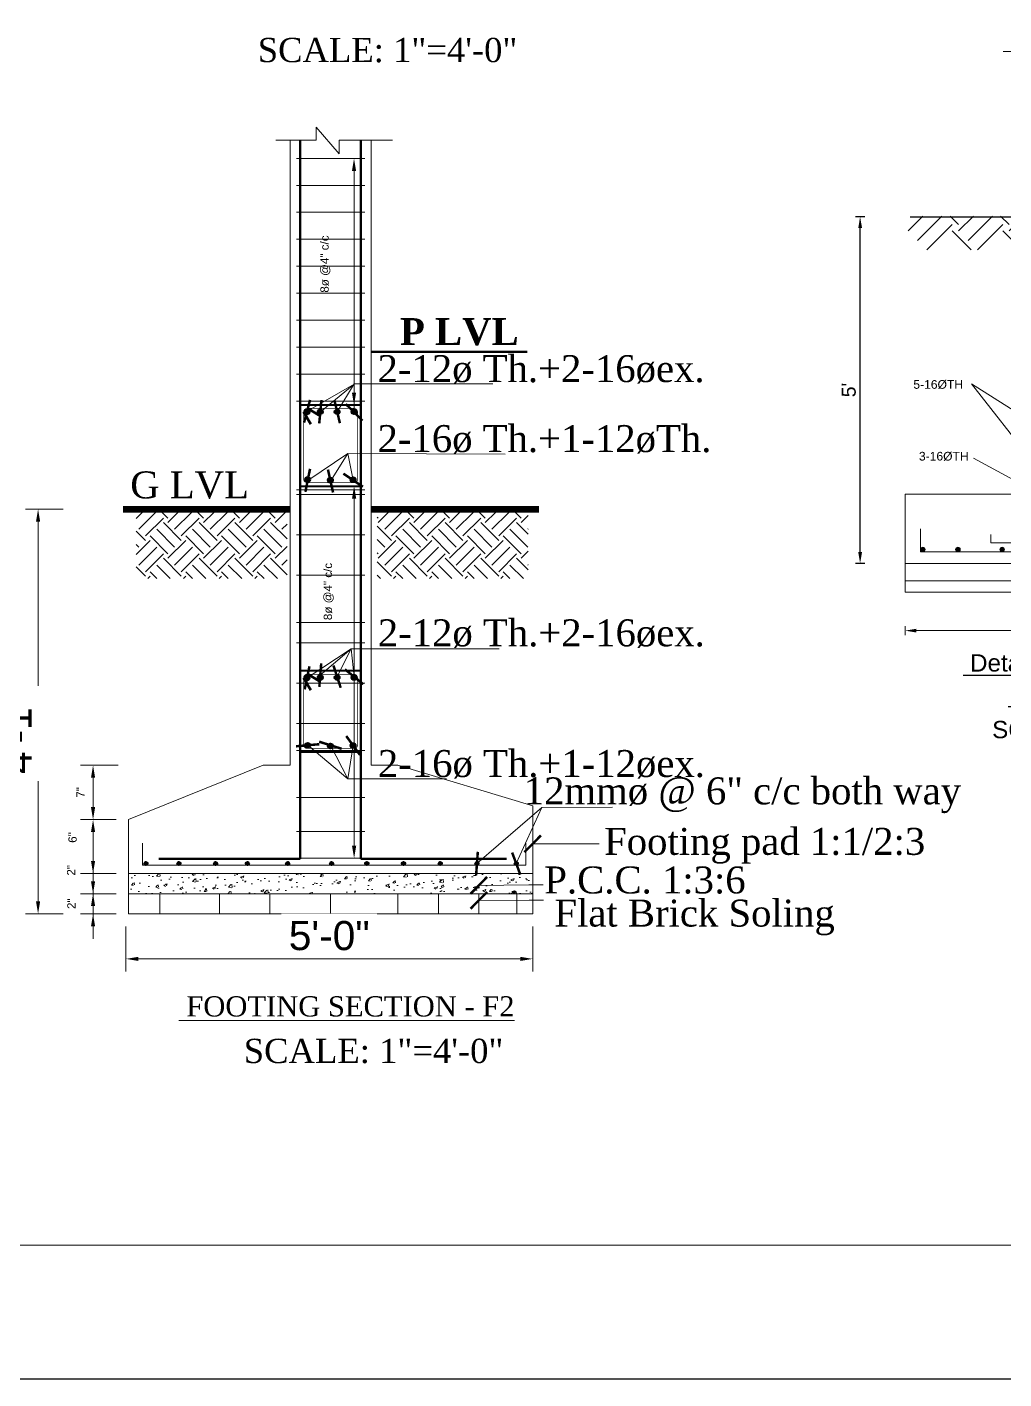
# Model space of a CAD drawing. Header units: inches. Extents: x 10143 to 33197, y -150 to 3760.
# Drawn here: x 11050.4 to 11388.7, y -150.4 to 317.6 of the extents above; entities that cross this region are included whole.
import ezdxf
from ezdxf.enums import TextEntityAlignment as Align

# ---------------------------------------------------------------- set-up
doc = ezdxf.new("R2010")
doc.units = ezdxf.units.IN
doc.header["$LTSCALE"] = 0.5
doc.header["$MEASUREMENT"] = 0
doc.header["$PDMODE"] = 66
for name, color, linetype, lineweight in [('BEAM LINE', 4, 'Continuous', 9), ('break line', 1, 'Continuous', 15), ('COLUMN', 8, 'Continuous', 50), ('D-DIM', 50, 'Continuous', 18), ('DIM_LINE', 165, 'Continuous', 15), ('DIMSTR', 5, 'Continuous', 13), ('ELE1', 3, 'Continuous', 9), ('HACTH', 8, 'Continuous', 5), ('hatch', 9, 'Continuous', 0), ('MAINREINF', 1, 'Continuous', 18), ('RCC LINE', 200, 'Continuous', 18), ('rebAar', 3, 'Continuous', 20), ('rebar', 140, 'Continuous', 13), ('ST-REINFOR', 201, 'Continuous', 40), ('STIRRUPS', 14, 'Continuous', 18), ('TEX', 210, 'Continuous', 25), ('TEXT', 220, 'Continuous', 9), ('TRENCH', 1, 'Continuous', 35), ('WALL ELV', 20, 'Continuous', 20), ('WALL SEC', 2, 'Continuous', 35)]:
    doc.layers.add(name, color=color, linetype=linetype, lineweight=lineweight)
doc.layers.add('DIMENSION', color=5, linetype='Continuous')
doc.styles.add('arial', font='arial.ttf')
doc.styles.add('ordinary', font='ARIALN.TTF')
doc.styles.get("Standard").update_dxf_attribs({"font": 'arial.ttf'})
doc.styles.add('TIMES 48', font='times.ttf', dxfattribs={"height": 4})
doc.dimstyles.new('Copy of Standard', dxfattribs={"dimtxt": 5, "dimasz": 3, "dimexe": 3, "dimexo": 9, "dimgap": 3, "dimtad": 1, "dimtoh": 1, "dimdec": 0, "dimzin": 0, "dimdsep": 46, "dimlunit": 4, "dimtxsty": 'Standard', "dimblk": 'ARCHTICK', "dimcen": 0.09, "dimdle": 3, "dimclrd": 256, "dimclre": 256, "dimclrt": 256, "dimadec": 0, "dimazin": 0, "dimtfac": 1, "dimtdec": 0, "dimtofl": 0, "dimtmove": 0, "dimatfit": 2, "dimldrblk": 'ARCHTICK', "dimfxl": 3, "dimfxlon": 1, "dimtolj": 1, "dimtzin": 0, "dimlwd": -1, "dimlwe": -1, "dimarcsym": 0})
doc.dimstyles.new('nir 48', dxfattribs={"dimscale": 0.5, "dimtxt": 7, "dimasz": 3, "dimexe": 3, "dimexo": 3, "dimgap": 2, "dimtad": 1, "dimdec": 0, "dimzin": 3, "dimlunit": 4, "dimtxsty": 'arial', "dimcen": 2.5, "dimdle": 3, "dimclrt": 3, "dimadec": 0, "dimazin": 0, "dimtfac": 1, "dimtdec": 0, "dimtmove": 2, "dimatfit": 3, "dimfxl": 1, "dimarcsym": 0})

# ---------------------------------------------------------------- blocks, each defined once
blk = doc.blocks.new('*D1321')
at = {"layer": 'Defpoints', "color": 0, "transparency": 16777216}
for p in [(84224.4, -112868.32), (84220.14, -112870.75), (84224.4, -112870.75)]:
    blk.add_point(p, dxfattribs=at)
at = {"layer": 'DIM_LINE', "color": 0, "linetype": 'ByBlock', "lineweight": -2, "transparency": 16777216}
for p, q in [((84220.14, -112866.82), (84220.14, -112865.32)), ((84220.14, -112868.32), (84220.14, -112870.75)), ((84220.14, -112872.25), (84220.14, -112873.75))]:
    blk.add_line(p, q, dxfattribs=at)
at = {"layer": 'DIM_LINE', "color": 0, "lineweight": -2, "transparency": 16777216}
for p, q in [((84222.9, -112868.32), (84218.64, -112868.32)), ((84222.9, -112870.75), (84218.64, -112870.75))]:
    blk.add_line(p, q, dxfattribs=at)
at = {"layer": 'DIM_LINE', "color": 0, "transparency": 16777216}
for points in [[(84219.89, -112866.82), (84220.39, -112866.82), (84220.14, -112868.32)], [(84219.89, -112872.25), (84220.39, -112872.25), (84220.14, -112870.75)]]:
    blk.add_solid(points, dxfattribs=at)
at = {"layer": 'DIM_LINE', "color": 3, "transparency": 16777216, "insert": (84217.5, -112867.94), "char_height": 1, "attachment_point": 5, "rotation": 90, "style": 'arial'}
blk.add_mtext('2"', dxfattribs=at)
blk = doc.blocks.new('*D1322')
at = {"layer": 'Defpoints', "color": 0, "transparency": 16777216}
for p in [(84223.74, -112824.54), (84213.53, -112873.18), (84219.73, -112873.18)]:
    blk.add_point(p, dxfattribs=at)
at = {"layer": 'DIM_LINE', "color": 0, "lineweight": -2, "transparency": 16777216}
for p, q in [((84216.53, -112824.54), (84212.03, -112824.54)), ((84216.53, -112873.18), (84212.03, -112873.18))]:
    blk.add_line(p, q, dxfattribs=at)
at = {"layer": 'DIM_LINE', "color": 0, "linetype": 'ByBlock', "lineweight": -2, "transparency": 16777216}
for p, q in [((84213.53, -112826.04), (84213.53, -112845.77)), ((84213.53, -112871.68), (84213.53, -112857.21))]:
    blk.add_line(p, q, dxfattribs=at)
at = {"layer": 'DIM_LINE', "color": 0, "transparency": 16777216}
for points in [[(84213.28, -112826.04), (84213.78, -112826.04), (84213.53, -112824.54)], [(84213.28, -112871.68), (84213.78, -112871.68), (84213.53, -112873.18)]]:
    blk.add_solid(points, dxfattribs=at)
at = {"layer": 'DIM_LINE', "color": 3, "transparency": 16777216, "insert": (84210.99, -112851.49), "char_height": 3.5, "attachment_point": 5, "rotation": 90, "style": 'arial'}
blk.add_mtext('4\'-1"', dxfattribs=at)
blk = doc.blocks.new('*D1342')
at = {"layer": 'Defpoints', "color": 0, "transparency": 16777216}
for p in [(84220.14, -112861.84), (84224.4, -112861.84), (84224.4, -112868.32)]:
    blk.add_point(p, dxfattribs=at)
at = {"layer": 'DIM_LINE', "color": 0, "lineweight": -2, "transparency": 16777216}
for p, q in [((84222.9, -112861.84), (84218.64, -112861.84)), ((84222.9, -112868.32), (84218.64, -112868.32))]:
    blk.add_line(p, q, dxfattribs=at)
at = {"layer": 'DIM_LINE', "color": 0, "linetype": 'ByBlock', "lineweight": -2, "transparency": 16777216}
blk.add_line((84220.14, -112866.82), (84220.14, -112863.34), dxfattribs=at)
at = {"layer": 'DIM_LINE', "color": 0, "transparency": 16777216}
for points in [[(84219.89, -112863.34), (84220.39, -112863.34), (84220.14, -112861.84)], [(84219.89, -112866.82), (84220.39, -112866.82), (84220.14, -112868.32)]]:
    blk.add_solid(points, dxfattribs=at)
at = {"layer": 'DIM_LINE', "color": 3, "transparency": 16777216, "insert": (84217.68, -112864), "char_height": 1, "attachment_point": 5, "rotation": 90, "style": 'arial'}
blk.add_mtext('6"', dxfattribs=at)
blk = doc.blocks.new('*D1325')
at = {"layer": 'Defpoints', "color": 0, "transparency": 16777216}
for p in [(84224.4, -112870.75), (84220.14, -112873.18), (84224.4, -112873.18)]:
    blk.add_point(p, dxfattribs=at)
at = {"layer": 'DIM_LINE', "color": 0, "linetype": 'ByBlock', "lineweight": -2, "transparency": 16777216}
for p, q in [((84220.14, -112869.25), (84220.14, -112867.75)), ((84220.14, -112870.75), (84220.14, -112873.18)), ((84220.14, -112874.68), (84220.14, -112876.18))]:
    blk.add_line(p, q, dxfattribs=at)
at = {"layer": 'DIM_LINE', "color": 0, "lineweight": -2, "transparency": 16777216}
for p, q in [((84222.9, -112870.75), (84218.64, -112870.75)), ((84222.9, -112873.18), (84218.64, -112873.18))]:
    blk.add_line(p, q, dxfattribs=at)
at = {"layer": 'DIM_LINE', "color": 0, "transparency": 16777216}
for points in [[(84219.89, -112869.25), (84220.39, -112869.25), (84220.14, -112870.75)], [(84219.89, -112874.68), (84220.39, -112874.68), (84220.14, -112873.18)]]:
    blk.add_solid(points, dxfattribs=at)
at = {"layer": 'DIM_LINE', "color": 3, "transparency": 16777216, "insert": (84217.54, -112871.96), "char_height": 1, "attachment_point": 5, "rotation": 90, "style": 'arial'}
blk.add_mtext('2"', dxfattribs=at)
blk = doc.blocks.new('*D1326')
at = {"layer": 'Defpoints', "color": 0, "transparency": 16777216}
for p in [(84251.53, -112821.75), (84251.53, -112866.5), (84252.08, -112866.5)]:
    blk.add_point(p, dxfattribs=at)
at = {"layer": 'DIM_LINE', "color": 0, "lineweight": -2, "transparency": 16777216}
for p, q in [((84251.53, -112821.75), (84250.03, -112821.75)), ((84251.53, -112866.5), (84250.03, -112866.5))]:
    blk.add_line(p, q, dxfattribs=at)
at = {"layer": 'DIM_LINE', "color": 0, "linetype": 'ByBlock', "lineweight": -2, "transparency": 16777216}
blk.add_line((84251.53, -112823.25), (84251.53, -112865), dxfattribs=at)
at = {"layer": 'DIM_LINE', "color": 0, "transparency": 16777216}
for points in [[(84251.28, -112823.25), (84251.78, -112823.25), (84251.53, -112821.75)], [(84251.28, -112865), (84251.78, -112865), (84251.53, -112866.5)]]:
    blk.add_solid(points, dxfattribs=at)
at = {"layer": 'DIM_LINE', "color": 3, "transparency": 16777216, "insert": (84248.47, -112834.43), "char_height": 1, "attachment_point": 5, "rotation": 90, "style": 'arial'}
blk.add_mtext('8ø @4" c/c', dxfattribs=at)
blk = doc.blocks.new('_ArchTick')
at = {"color": 0, "linetype": 'ByBlock', "const_width": 0.15}
blk.add_lwpolyline([(-0.5, -0.5), (0.5, 0.5)], dxfattribs=at)
blk = doc.blocks.new('*D1327')
at = {"layer": 'Defpoints', "color": 0, "transparency": 16777216}
for p in [(84252.8, -112782.37), (84251.52, -112812.03), (84251.71, -112812.03)]:
    blk.add_point(p, dxfattribs=at)
at = {"layer": 'DIM_LINE', "color": 0, "lineweight": -2, "transparency": 16777216}
for p, q in [((84251.52, -112782.37), (84250.02, -112782.37)), ((84251.52, -112812.03), (84250.02, -112812.03))]:
    blk.add_line(p, q, dxfattribs=at)
at = {"layer": 'DIM_LINE', "color": 0, "linetype": 'ByBlock', "lineweight": -2, "transparency": 16777216}
blk.add_line((84251.52, -112783.87), (84251.52, -112810.53), dxfattribs=at)
at = {"layer": 'DIM_LINE', "color": 0, "transparency": 16777216}
for points in [[(84251.27, -112783.87), (84251.77, -112783.87), (84251.52, -112782.37)], [(84251.27, -112810.53), (84251.77, -112810.53), (84251.52, -112812.03)]]:
    blk.add_solid(points, dxfattribs=at)
at = {"layer": 'DIM_LINE', "color": 3, "transparency": 16777216, "insert": (84248.07, -112795.07), "char_height": 1, "attachment_point": 5, "rotation": 90, "style": 'arial'}
blk.add_mtext('8ø @4" c/c', dxfattribs=at)
blk = doc.blocks.new('*D1343')
at = {"layer": 'Defpoints', "color": 0, "transparency": 16777216}
for p in [(84220.14, -112855.32), (84240.6, -112855.32), (84224.4, -112861.84)]:
    blk.add_point(p, dxfattribs=at)
at = {"layer": 'DIM_LINE', "color": 0, "lineweight": -2, "transparency": 16777216}
for p, q in [((84223.14, -112855.32), (84218.64, -112855.32)), ((84222.9, -112861.84), (84218.64, -112861.84))]:
    blk.add_line(p, q, dxfattribs=at)
at = {"layer": 'DIM_LINE', "color": 0, "linetype": 'ByBlock', "lineweight": -2, "transparency": 16777216}
blk.add_line((84220.14, -112860.34), (84220.14, -112856.82), dxfattribs=at)
at = {"layer": 'DIM_LINE', "color": 0, "transparency": 16777216}
for points in [[(84219.89, -112856.82), (84220.39, -112856.82), (84220.14, -112855.32)], [(84219.89, -112860.34), (84220.39, -112860.34), (84220.14, -112861.84)]]:
    blk.add_solid(points, dxfattribs=at)
at = {"layer": 'DIM_LINE', "color": 3, "transparency": 16777216, "insert": (84218.64, -112858.58), "char_height": 1, "attachment_point": 5, "rotation": 90, "style": 'arial'}
blk.add_mtext('7"', dxfattribs=at)
blk = doc.blocks.new('*D1328')
at = {"layer": 'Defpoints', "color": 0, "transparency": 16777216}
for p in [(84224.09, -112873.18), (84273, -112873.18), (84273, -112878.59)]:
    blk.add_point(p, dxfattribs=at)
at = {"layer": 'DIM_LINE', "color": 0, "lineweight": -2, "transparency": 16777216}
for p, q in [((84224.09, -112874.68), (84224.09, -112880.09)), ((84273, -112874.68), (84273, -112880.09)), ((84225.59, -112878.59), (84271.5, -112878.59))]:
    blk.add_line(p, q, dxfattribs=at)
at = {"layer": 'DIM_LINE', "color": 0, "transparency": 16777216}
for points in [[(84225.59, -112878.34), (84225.59, -112878.84), (84224.09, -112878.59)], [(84271.5, -112878.34), (84271.5, -112878.84), (84273, -112878.59)]]:
    blk.add_solid(points, dxfattribs=at)
at = {"layer": 'DIM_LINE', "color": 3, "transparency": 16777216, "insert": (84248.54, -112875.81), "char_height": 3.5, "attachment_point": 5, "style": 'arial', "bg_fill": 3, "box_fill_scale": 1.25, "bg_fill_color": 256, "bg_fill_true_color": 13158600, "bg_fill_transparency": 15672800}
blk.add_mtext('5\'-0"', dxfattribs=at)
blk = doc.blocks.new('IFIY')
at = {"layer": 'MAINREINF'}
h = blk.add_hatch(color=256, dxfattribs=at)
h.dxf.hatch_style = 1
h.paths.add_polyline_path([(80352.45, -2657.53, 1), (80351.65, -2657.53, 1)])
h = blk.add_hatch(color=256, dxfattribs=at)
h.dxf.hatch_style = 1
h.paths.add_polyline_path([(80358.52, -2657.53, 1), (80357.72, -2657.53, 1)])
h = blk.add_hatch(color=256, dxfattribs=at)
h.dxf.hatch_style = 1
h.paths.add_polyline_path([(80366.19, -2657.55, 1), (80365.39, -2657.55, 1)])
h = blk.add_hatch(color=256, dxfattribs=at)
h.dxf.hatch_style = 1
h.paths.add_polyline_path([(80373.8, -2657.55, 1), (80373, -2657.55, 1)])
h = blk.add_hatch(color=256, dxfattribs=at)
h.dxf.hatch_style = 1
h.paths.add_polyline_path([(80382.41, -2657.55, 1), (80381.61, -2657.55, 1)])
h = blk.add_hatch(color=256, dxfattribs=at)
h.dxf.hatch_style = 1
h.paths.add_polyline_path([(80389.93, -2657.55, 1), (80389.13, -2657.55, 1)])
h = blk.add_hatch(color=256, dxfattribs=at)
h.dxf.hatch_style = 1
h.paths.add_polyline_path([(80397.25, -2657.55, 1), (80396.45, -2657.55, 1)])
h = blk.add_hatch(color=256, dxfattribs=at)
h.dxf.hatch_style = 1
h.paths.add_polyline_path([(80406.06, -2657.53, 1), (80405.26, -2657.53, 1)])
at = {"layer": 'rebar'}
h = blk.add_hatch(color=256, dxfattribs=at)
edge = h.paths.add_edge_path()
edge.add_arc((80376.64, -2583.46), 0.394, 0, 360)
h = blk.add_hatch(color=256, dxfattribs=at)
edge = h.paths.add_edge_path()
edge.add_arc((80379.85, -2583.46), 0.394, 0, 360)
h = blk.add_hatch(color=256, dxfattribs=at)
edge = h.paths.add_edge_path()
edge.add_arc((80383.09, -2583.45), 0.394, 0, 360)
h = blk.add_hatch(color=256, dxfattribs=at)
edge = h.paths.add_edge_path()
edge.add_arc((80376.64, -2592.06), 0.394, 0, 360)
h = blk.add_hatch(color=256, dxfattribs=at)
edge = h.paths.add_edge_path()
edge.add_arc((80379.88, -2592.24), 0.394, 0, 360)
h = blk.add_hatch(color=256, dxfattribs=at)
edge = h.paths.add_edge_path()
edge.add_arc((80383.09, -2592.04), 0.394, 0, 360)
h = blk.add_hatch(color=256, dxfattribs=at)
edge = h.paths.add_edge_path()
edge.add_arc((80373.24, -2642.33), 0.394, 0, 360)
h = blk.add_hatch(color=256, dxfattribs=at)
edge = h.paths.add_edge_path()
edge.add_arc((80379.85, -2642.32), 0.394, 0, 360)
h = blk.add_hatch(color=256, dxfattribs=at)
edge = h.paths.add_edge_path()
edge.add_arc((80386.45, -2642.33), 0.394, 0, 360)
h = blk.add_hatch(color=256, dxfattribs=at)
edge = h.paths.add_edge_path()
edge.add_arc((80373.28, -2645.24), 0.394, 0, 360)
h = blk.add_hatch(color=256, dxfattribs=at)
edge = h.paths.add_edge_path()
edge.add_arc((80386.49, -2645.24), 0.394, 0, 360)
h = blk.add_hatch(color=256, dxfattribs=at)
edge = h.paths.add_edge_path()
edge.add_arc((80373.25, -2657.52), 0.394, 0, 360)
h = blk.add_hatch(color=256, dxfattribs=at)
edge = h.paths.add_edge_path()
edge.add_arc((80379.85, -2657.54), 0.394, 0, 360)
h = blk.add_hatch(color=256, dxfattribs=at)
edge = h.paths.add_edge_path()
edge.add_arc((80386.44, -2657.53), 0.394, 0, 360)
at = {"layer": 'BEAM LINE'}
for p, q in [((80375.12, -2581.93), (80375.12, -2593.65)), ((80375.12, -2581.93), (80384.57, -2581.93)), ((80384.57, -2581.93), (80384.57, -2593.65)), ((80375.12, -2593.65), (80384.57, -2593.65))]:
    blk.add_line(p, q, dxfattribs=at)
at = {"layer": 'break line', "ltscale": 0.25}
for p, q in [((80378.87, -2574.03), (80380.82, -2568.67)), ((80380.82, -2568.67), (80381.8, -2571.35)), ((80365.96, -2571.35), (80377.9, -2571.35)), ((80377.9, -2571.35), (80378.87, -2574.03)), ((80381.8, -2571.35), (80392.56, -2571.35))]:
    blk.add_line(p, q, dxfattribs=at)
at = {"layer": 'COLUMN'}
for p, q in [((80373.85, -2571.35), (80373.85, -2639.93)), ((80385.85, -2571.35), (80385.85, -2639.93))]:
    blk.add_line(p, q, dxfattribs=at)
at = {"layer": 'DIMENSION'}
for p, q in [((80349.48, -2602.39), (80352.05, -2599.82)), ((80351.12, -2604.03), (80355.33, -2599.82)), ((80358.24, -2601.3), (80356.76, -2599.82)), ((80358.24, -2602.39), (80360.8, -2599.82)), ((80359.88, -2604.03), (80364.09, -2599.82)), ((80366.99, -2601.3), (80365.52, -2599.82)), ((80366.99, -2602.39), (80369.56, -2599.82)), ((80368.63, -2604.03), (80372.84, -2599.82)), ((80349.85, -2599.93), (80373.85, -2599.93)), ((80352.76, -2605.67), (80357.14, -2601.3)), ((80361.52, -2605.67), (80365.9, -2601.3)), ((80370.28, -2605.67), (80373.85, -2602.1)), ((80360.43, -2605.67), (80357.14, -2602.39)), ((80369.18, -2605.67), (80365.9, -2602.39))]:
    blk.add_line(p, q, dxfattribs=at)
at = {"layer": 'DIMENSION', "transparency": 16777216}
for p, q in [((80341.98, -2599.93), (80340.41, -2599.93)), ((80341.19, -2657.99), (80341.19, -2601.87)), ((80341.98, -2659.93), (80340.41, -2659.93))]:
    blk.add_line(p, q, dxfattribs=at)
for points in [[(80340.87, -2601.87), (80341.52, -2601.87), (80341.19, -2599.93)], [(80340.87, -2657.99), (80341.52, -2657.99), (80341.19, -2659.93)]]:
    blk.add_solid(points, dxfattribs=at)
at = {"layer": 'DIMSTR', "transparency": 16777216}
for p, q in [((80373.85, -2621.3), (80373.85, -2622.88)), ((80375.79, -2622.09), (80383.91, -2622.09)), ((80385.85, -2621.3), (80385.85, -2622.88)), ((80371.85, -2637.97), (80371.85, -2636.39)), ((80373.79, -2637.18), (80385.91, -2637.18)), ((80387.85, -2637.97), (80387.85, -2636.39)), ((80413.9, -2647.93), (80415.47, -2647.93)), ((80414.68, -2657.99), (80414.68, -2649.87)), ((80413.9, -2659.93), (80415.47, -2659.93)), ((80348.98, -2670.79), (80348.98, -2672.36)), ((80350.92, -2671.58), (80406.93, -2671.58)), ((80408.87, -2670.79), (80408.87, -2672.36))]:
    blk.add_line(p, q, dxfattribs=at)
at = {"layer": 'DIMSTR'}
for p, q in [((80386.49, -2645.24), (80360.45, -2628.87)), ((80373.28, -2645.24), (80360.45, -2628.87)), ((80378.63, -2651.41), (80360.8, -2641.73)), ((80378.63, -2651.41), (80373.4, -2657.15)), ((80378.63, -2651.41), (80379.77, -2657.15)), ((80378.63, -2651.41), (80386.13, -2657.29))]:
    blk.add_line(p, q, dxfattribs=at)
for points in [[(80382.7, -2588.13), (80393.16, -2588.13)], [(80382.68, -2643.53), (80393.92, -2629.56)], [(80387.63, -2656.45), (80402.58, -2639.58), (80409.46, -2639.58)], [(80397.44, -2655.7), (80402.58, -2639.58)], [(80403.18, -2661.74), (80414.7, -2661.74)], [(80403.18, -2663.74), (80414.7, -2663.74)]]:
    blk.add_lwpolyline(points, dxfattribs=at)
for points in [[(80382.7, -2588.45), (80380.76, -2588.13), (80382.7, -2587.8)], [(80382.89, -2643.7), (80381.66, -2644.8), (80382.47, -2643.36)], [(80397.75, -2655.8), (80396.85, -2657.55), (80397.13, -2655.6)], [(80387.87, -2656.67), (80386.34, -2657.9), (80387.38, -2656.24)], [(80403.18, -2662.06), (80401.24, -2661.74), (80403.18, -2661.42)], [(80403.18, -2664.06), (80401.24, -2663.74), (80403.18, -2663.42)]]:
    blk.add_solid(points, dxfattribs=at)
at = {"layer": 'DIMSTR', "transparency": 16777216}
for points in [[(80375.79, -2621.77), (80375.79, -2622.41), (80373.85, -2622.09)], [(80383.91, -2621.77), (80383.91, -2622.41), (80385.85, -2622.09)], [(80373.79, -2636.86), (80373.79, -2637.5), (80371.85, -2637.18)], [(80385.91, -2636.86), (80385.91, -2637.5), (80387.85, -2637.18)], [(80414.36, -2649.87), (80415.01, -2649.87), (80414.68, -2647.93)], [(80414.36, -2657.99), (80415.01, -2657.99), (80414.68, -2659.93)], [(80350.92, -2671.25), (80350.92, -2671.9), (80348.98, -2671.58)], [(80406.93, -2671.25), (80406.93, -2671.9), (80408.87, -2671.58)]]:
    blk.add_solid(points, dxfattribs=at)
at = {"layer": 'hatch'}
for p, q in [((80348.98, -2659.93), (80348.98, -2664.93)), ((80408.87, -2659.93), (80408.87, -2664.93)), ((80348.98, -2662.93), (80408.87, -2662.93)), ((80348.98, -2664.93), (80408.87, -2664.93))]:
    blk.add_line(p, q, dxfattribs=at)
at = {"layer": 'MAINREINF'}
for centre in [(80352.05, -2657.53), (80358.12, -2657.53), (80365.79, -2657.55), (80373.4, -2657.55), (80382.01, -2657.55), (80389.53, -2657.55), (80396.85, -2657.55), (80405.66, -2657.53)]:
    blk.add_circle(centre, 0.4, dxfattribs=at)
at = {"layer": 'RCC LINE'}
for p, q in [((80371.85, -2647.93), (80371.85, -2639.93)), ((80371.85, -2639.93), (80373.85, -2639.93)), ((80385.85, -2639.93), (80387.85, -2639.93)), ((80387.85, -2647.93), (80387.85, -2639.93)), ((80348.98, -2647.93), (80348.98, -2659.93)), ((80348.98, -2647.93), (80371.85, -2647.93)), ((80387.85, -2647.93), (80408.87, -2647.93)), ((80408.87, -2647.93), (80408.87, -2659.93)), ((80348.98, -2659.93), (80408.87, -2659.93))]:
    blk.add_line(p, q, dxfattribs=at)
at = {"layer": 'rebAar'}
for p, q in [((80375.85, -2571.35), (80375.85, -2656.35)), ((80383.85, -2571.35), (80383.85, -2656.35)), ((80363.85, -2656.35), (80363.85, -2654.94)), ((80395.85, -2656.35), (80395.85, -2654.7)), ((80363.85, -2656.35), (80375.85, -2656.35)), ((80383.85, -2656.35), (80395.85, -2656.35))]:
    blk.add_line(p, q, dxfattribs=at)
at = {"layer": 'rebAar', "ltscale": 0.25}
for p, q in [((80376.82, -2582.92), (80377.77, -2584.11)), ((80376.89, -2582.92), (80382.8, -2582.92)), ((80376.1, -2583.7), (80376.1, -2591.88)), ((80376.11, -2583.6), (80377.01, -2584.72)), ((80383.59, -2583.7), (80383.59, -2591.88)), ((80376.89, -2592.66), (80382.8, -2592.66)), ((80373.24, -2641.93), (80386.45, -2641.93)), ((80372.85, -2648.93), (80372.85, -2642.33)), ((80386.85, -2648.93), (80386.84, -2642.33)), ((80372.85, -2646.93), (80372.85, -2657.52)), ((80386.85, -2652.93), (80386.85, -2646.93)), ((80386.85, -2652.93), (80386.84, -2657.53)), ((80373.25, -2657.92), (80386.44, -2657.92))]:
    blk.add_line(p, q, dxfattribs=at)
for centre, start, end in [((80376.89, -2583.7), 90, 180), ((80382.8, -2583.7), 0, 90), ((80376.89, -2591.88), 180, 270), ((80382.8, -2591.88), 270, 0)]:
    blk.add_arc(centre, 0.787, start, end, dxfattribs=at)
at = {"layer": 'rebar'}
for p, q in [((80351.62, -2653.93), (80351.62, -2657.93)), ((80406.12, -2653.93), (80406.12, -2657.93)), ((80351.62, -2657.93), (80406.12, -2657.93))]:
    blk.add_line(p, q, dxfattribs=at)
for centre in [(80376.64, -2583.46), (80379.85, -2583.46), (80383.09, -2583.45), (80376.64, -2592.06), (80379.88, -2592.24), (80383.09, -2592.04), (80373.24, -2642.33), (80379.85, -2642.32), (80386.45, -2642.33), (80373.28, -2645.24), (80386.49, -2645.24), (80373.25, -2657.52), (80379.85, -2657.54), (80386.44, -2657.53)]:
    blk.add_circle(centre, 0.394, dxfattribs=at)
at = {"layer": 'STIRRUPS', "ltscale": 0.25}
for p, q in [((80375.12, -2583.06), (80384.42, -2583.06)), ((80375.12, -2587.06), (80384.42, -2587.06)), ((80375.12, -2591.06), (80384.42, -2591.06)), ((80375.12, -2595.06), (80384.42, -2595.06)), ((80375.12, -2599.06), (80384.42, -2599.06)), ((80375.12, -2603.06), (80384.42, -2603.06)), ((80375.12, -2607.06), (80384.42, -2607.06)), ((80375.12, -2611.06), (80384.42, -2611.06)), ((80375.12, -2615.06), (80384.42, -2615.06)), ((80375.12, -2619.06), (80384.42, -2619.06)), ((80375.12, -2623.06), (80384.42, -2623.06)), ((80375.12, -2627.06), (80384.42, -2627.06)), ((80375.12, -2631.06), (80384.42, -2631.06)), ((80375.12, -2635.06), (80384.42, -2635.06)), ((80375.12, -2639.06), (80384.42, -2639.06))]:
    blk.add_line(p, q, dxfattribs=at)
at = {"layer": 'DIMENSION', "color": 1, "transparency": 16777216, "insert": (80339.24, -2629.93), "char_height": 2.4, "attachment_point": 5, "rotation": 90}
blk.add_mtext("\\A1;5'", dxfattribs=at)
at = {"layer": 'DIMSTR', "color": 1, "transparency": 16777216, "char_height": 2.4, "attachment_point": 5}
for s, insert in [("\\A1;1'", (80379.85, -2620.16)), ('\\A1;1\'-4"', (80379.85, -2635.25)), ("\\A1;5'", (80378.92, -2669.62))]:
    blk.add_mtext(s, dxfattribs=dict(at, insert=insert))
at = {"layer": 'DIMSTR', "color": 1, "transparency": 16777216, "insert": (80412.75, -2653.93), "char_height": 2.4, "attachment_point": 5, "rotation": 90}
blk.add_mtext("\\A1;1'", dxfattribs=at)
at = {"layer": 'TEX'}
for s, height, p in [('Plinth Beam', 2.25, (80399.74, -2588.25)), ('5-16ØTH', 1.5, (80354.71, -2628.96)), ('3-16ØTH', 1.5, (80355.68, -2641.38)), ('SCALE- 1/4"=1\'-0"', 3, (80381.25, -2688.64))]:
    blk.add_text(s, height=height, dxfattribs=at).set_placement(p, align=Align.MIDDLE)
for s, height, p in [('Strap Beam 16"x20"', 1.5, (80393.78, -2629.38)), (' 12', 2.25, (80409.81, -2640.88)), ('∅', 2.25, (80413.96, -2640.88)), (' @6" c/c', 2.25, (80416.4, -2640.88)), ('bothways', 2.25, (80409.81, -2644.68)), ('%%U Detail of Foundation SF1', 3, (80359.06, -2678.66)), ('%%U Section at P-P', 3, (80366.81, -2684.1))]:
    blk.add_text(s, height=height, dxfattribs=at).set_placement(p)
at = {"layer": 'TEX', "color": 7}
for s, p in [('3" PCC in 1:3:6', (80413.47, -2662.08)), ('One Layer Brick Soling', (80413.44, -2663.92))]:
    blk.add_text(s, height=0.7, dxfattribs=at).set_placement(p)
blk = doc.blocks.new('DFHRH')
at = {"layer": 'HACTH'}
h = blk.add_hatch(dxfattribs=at)
h.set_pattern_fill('AR-CONC', color=256, scale=0.405, style=0)
h.set_pattern_definition([(50, (76172.5307, -124737.2571), (2.90490374, -0.25414615), [0.30375, -3.34125]), (355, (76172.5307, -124737.257), (-0.5619429, 3.04637814), [0.243, -2.673]), (100.4514, (76172.7727, -124737.2783), (2.342963, 2.79223015), [0.25814777, -2.83962555]), (46.1842, (76172.5307, -124736.447), (4.32232625, -0.670352), [0.455625, -5.011875]), (96.6356, (76172.891, -124736.503), (3.785384, 3.9451774), [0.3872217, -4.2594377]), (351.1842, (76172.5307, -124736.447), (3.7853809, 3.9451803), [0.3645, -4.0095]), (21, (76172.9357, -124736.6496), (2.41747356, -1.6306065), [0.30375, -3.34125]), (326, (76172.9357, -124736.6496), (0.9854271, 2.9368577), [0.243, -2.673]), (71.4514, (76173.137, -124736.7855), (3.40290165, 1.3062485), [0.25814777, -2.83962555]), (37.5, (76172.5307, -124737.2571), (0.049247414, 1.34822011), [0, -2.6406, 0, -2.7135, 0, -2.683125]), (7.5, (76172.5307, -124737.2571), (1.06543163, 1.59736743), [0, -1.5471, 0, -2.57985, 0, -1.022625]), (327.5, (76171.6275, -124737.2571), (2.16198087, -0.09134723), [0, -1.0125, 0, -3.159, 0, -4.19175]), (317.5, (76171.2225, -124737.2571), (2.36190399, 0.40542518), [0, -1.31625, 0, -2.0979, 0, -2.97675])])
h.paths.add_polyline_path([(84224.4, -112870.75), (84273, -112870.75), (84273, -112868.32), (84224.4, -112868.32)])
at = {"layer": 'hatch'}
h = blk.add_hatch(dxfattribs=at)
h.set_pattern_fill('EARTH', color=256, scale=12.15, angle=45, style=0)
h.set_pattern_definition([(45, (54677.6045, -126295.261), (4e-16, 4.2956737), [3.0375, -3.0375]), (45, (54676.799, -126294.4556), (4e-16, 4.2956737), [3.0375, -3.0375]), (45, (54675.9936, -126293.6502), (4e-16, 4.2956737), [3.0375, -3.0375]), (135, (54675.9936, -126293.1132), (-4.2956737, 4e-16), [3.0375, -3.0375]), (135, (54676.799, -126292.3078), (-4.2956737, 4e-16), [3.0375, -3.0375]), (135, (54677.6045, -126291.5024), (-4.2956737, 4e-16), [3.0375, -3.0375])])
h.paths.add_polyline_path([(84243.46, -112824.93), (84225.32, -112824.93), (84225.32, -112832.87), (84243.46, -112832.87)])
h = blk.add_hatch(dxfattribs=at)
h.set_pattern_fill('EARTH', color=256, scale=12.15, angle=45, style=0)
h.set_pattern_definition([(45, (54677.1076, -126295.261), (4e-16, 4.2956737), [3.0375, -3.0375]), (45, (54676.3022, -126294.4556), (4e-16, 4.2956737), [3.0375, -3.0375]), (45, (54675.4967, -126293.6502), (4e-16, 4.2956737), [3.0375, -3.0375]), (135, (54675.4967, -126293.1132), (-4.2956737, 4e-16), [3.0375, -3.0375]), (135, (54676.3022, -126292.3078), (-4.2956737, 4e-16), [3.0375, -3.0375]), (135, (54677.1076, -126291.5024), (-4.2956737, 4e-16), [3.0375, -3.0375])])
h.paths.add_polyline_path([(84272.45, -112824.93), (84254.3, -112824.93), (84254.3, -112832.87), (84272.45, -112832.87)])
at = {"layer": 'WALL SEC'}
for points in [[(84245.56, -112812.86, 1), (84246.15, -112812.86, 1)], [(84246.16, -112812.86, -1), (84245.57, -112812.86, -1)], [(84246.16, -112812.86, -1), (84245.57, -112812.86, -1)], [(84247.16, -112812.82, 1), (84247.74, -112812.82, 1)], [(84247.76, -112812.82, -1), (84247.17, -112812.82, -1)], [(84247.76, -112812.82, -1), (84247.17, -112812.82, -1)], [(84249.19, -112812.82, 1), (84249.77, -112812.82, 1)], [(84249.78, -112812.82, -1), (84249.2, -112812.82, -1)], [(84249.78, -112812.82, -1), (84249.2, -112812.82, -1)], [(84251.22, -112812.81, 1), (84251.8, -112812.81, 1)], [(84251.82, -112812.81, -1), (84251.23, -112812.81, -1)], [(84251.82, -112812.81, -1), (84251.23, -112812.81, -1)], [(84245.65, -112820.96, 1), (84246.24, -112820.96, 1)], [(84248.38, -112821.04, -1), (84248.96, -112821.04, -1)], [(84248.98, -112821.04, 1), (84248.39, -112821.04, 1)], [(84248.98, -112821.04, 1), (84248.39, -112821.04, 1)], [(84251.11, -112820.99, 1), (84251.69, -112820.99, 1)], [(84251.7, -112820.99, -1), (84251.12, -112820.99, -1)], [(84251.7, -112820.99, -1), (84251.12, -112820.99, -1)], [(84245.56, -112844.81, 1), (84246.15, -112844.81, 1)], [(84246.16, -112844.81, -1), (84245.57, -112844.81, -1)], [(84246.16, -112844.81, -1), (84245.57, -112844.81, -1)], [(84247.16, -112844.77, 1), (84247.74, -112844.77, 1)], [(84247.76, -112844.77, -1), (84247.17, -112844.77, -1)], [(84247.76, -112844.77, -1), (84247.17, -112844.77, -1)], [(84249.19, -112844.77, 1), (84249.77, -112844.77, 1)], [(84249.78, -112844.77, -1), (84249.2, -112844.77, -1)], [(84249.78, -112844.77, -1), (84249.2, -112844.77, -1)], [(84251.22, -112844.76, 1), (84251.8, -112844.76, 1)], [(84251.82, -112844.76, -1), (84251.23, -112844.76, -1)], [(84251.82, -112844.76, -1), (84251.23, -112844.76, -1)], [(84245.65, -112852.91, 1), (84246.24, -112852.91, 1)], [(84248.38, -112852.99, -1), (84248.96, -112852.99, -1)], [(84248.98, -112852.99, 1), (84248.39, -112852.99, 1)], [(84248.98, -112852.99, 1), (84248.39, -112852.99, 1)], [(84251.11, -112852.94, 1), (84251.69, -112852.94, 1)], [(84251.7, -112852.94, -1), (84251.12, -112852.94, -1)], [(84251.7, -112852.94, -1), (84251.12, -112852.94, -1)], [(84226.28, -112867.13, 0.407959), (84226.48, -112867.33), (84226.49, -112867.33, 0.407959), (84226.69, -112867.13, 1)], [(84230.26, -112867.13, 0.407959), (84230.46, -112867.33), (84230.47, -112867.33, 0.407959), (84230.67, -112867.13, 1)], [(84234.67, -112867.13, 0.407959), (84234.87, -112867.33), (84234.88, -112867.33, 0.407959), (84235.08, -112867.13, 1)], [(84238.5, -112867.13, 0.407959), (84238.69, -112867.33), (84238.7, -112867.33, 0.407959), (84238.9, -112867.13, 1)], [(84243.33, -112867.13, 0.407959), (84243.53, -112867.33), (84243.54, -112867.33, 0.407959), (84243.74, -112867.13, 1)], [(84248.63, -112867.13, 0.407959), (84248.83, -112867.33), (84248.84, -112867.33, 0.407959), (84249.04, -112867.13, 1)], [(84252.86, -112867.13, 0.407959), (84253.06, -112867.33), (84253.07, -112867.33, 0.407959), (84253.27, -112867.13, 1)], [(84257.26, -112867.13, 0.407959), (84257.46, -112867.33), (84257.47, -112867.33, 0.407959), (84257.67, -112867.13, 1)], [(84261.67, -112867.13, 0.407959), (84261.87, -112867.33), (84261.88, -112867.33, 0.407959), (84262.08, -112867.13, 1)], [(84266.09, -112867.13, 0.407959), (84266.29, -112867.33), (84266.3, -112867.33, 0.407959), (84266.5, -112867.13, 1)], [(84270.82, -112867.13, 0.407959), (84271.02, -112867.33), (84271.03, -112867.33, 0.407959), (84271.22, -112867.13, 1)]]:
    blk.add_hatch(color=256, dxfattribs=at).paths.add_polyline_path(points)
at = {"layer": 'COLUMN'}
for p, q in [((84245.46, -112812.84), (84246.33, -112814.33)), ((84246.05, -112812.46), (84247.27, -112813.23)), ((84245.46, -112844.79), (84246.33, -112846.28)), ((84246.05, -112844.41), (84247.27, -112845.18))]:
    blk.add_line(p, q, dxfattribs=at)
at = {"layer": 'COLUMN', "const_width": 0.081}
for points in [[(84251.53, -112812.43), (84245.86, -112812.43, 0.414214), (84245.46, -112812.84), (84245.46, -112820.94, 0.414214), (84245.86, -112821.34), (84251.53, -112821.34, 0.414214), (84251.94, -112820.94), (84251.94, -112812.84, 0.414214)], [(84251.53, -112844.38), (84245.86, -112844.38, 0.414214), (84245.46, -112844.79), (84245.46, -112852.89, 0.414214), (84245.86, -112853.29), (84251.53, -112853.29, 0.414214), (84251.94, -112852.89), (84251.94, -112844.79, 0.414214)]]:
    blk.add_lwpolyline(points, format="xyb", close=True, dxfattribs=at)
at = {"layer": 'DIM_LINE', "const_width": 0.81}
for points in [[(84223.74, -112824.54), (84243.84, -112824.54)], [(84253.56, -112824.54), (84273.74, -112824.54)]]:
    blk.add_lwpolyline(points, dxfattribs=at)
at = {"layer": 'HACTH'}
for p, q in [((84228.16, -112870.75), (84228.16, -112873.18)), ((84235.33, -112870.75), (84235.33, -112873.18)), ((84235.33, -112870.75), (84235.33, -112873.18)), ((84241.41, -112870.75), (84241.41, -112873.18)), ((84248.7, -112870.75), (84248.7, -112873.18)), ((84256.8, -112870.75), (84256.8, -112873.18)), ((84261.66, -112870.75), (84261.66, -112873.18)), ((84266.52, -112870.75), (84266.52, -112873.18)), ((84271.1, -112870.75), (84271.1, -112873.18))]:
    blk.add_line(p, q, dxfattribs=at)
at = {"layer": 'hatch', "linetype": 'Continuous'}
blk.add_lwpolyline([(84242.1, -112780.16), (84246.96, -112780.16), (84246.96, -112778.63), (84249.74, -112781.82), (84249.74, -112780.16), (84256.15, -112780.16)], dxfattribs=at)
at = {"layer": 'ST-REINFOR'}
for p, q in [((84245.05, -112866.58), (84245.05, -112780.16)), ((84252.34, -112866.58), (84252.34, -112780.16)), ((84253.56, -112805.61), (84272.34, -112805.61)), ((84245.05, -112866.58), (84228.04, -112866.58)), ((84252.34, -112866.58), (84269.87, -112866.58))]:
    blk.add_line(p, q, dxfattribs=at)
at = {"layer": 'STIRRUPS'}
for p, q in [((84244.6, -112782.37), (84252.8, -112782.37)), ((84244.6, -112785.61), (84252.8, -112785.61)), ((84244.6, -112788.85), (84252.8, -112788.85)), ((84244.6, -112792.09), (84252.8, -112792.09)), ((84244.6, -112792.09), (84252.8, -112792.09)), ((84244.6, -112795.33), (84252.8, -112795.33)), ((84244.6, -112798.57), (84252.8, -112798.57)), ((84244.6, -112801.81), (84252.8, -112801.81)), ((84244.6, -112805.05), (84252.8, -112805.05)), ((84244.6, -112808.29), (84252.8, -112808.29)), ((84244.6, -112811.53), (84252.82, -112811.53)), ((84244.6, -112822.2), (84252.8, -112822.2)), ((84244.6, -112822.76), (84252.8, -112822.76)), ((84244.6, -112827.62), (84252.8, -112827.62)), ((84244.6, -112832.48), (84252.8, -112832.48)), ((84244.6, -112838.15), (84252.8, -112838.15)), ((84244.6, -112840.58), (84252.8, -112840.58)), ((84244.6, -112840.58), (84252.8, -112840.58)), ((84244.6, -112845.44), (84252.8, -112845.44)), ((84244.6, -112850.3), (84252.8, -112850.3)), ((84244.6, -112853.54), (84252.8, -112853.54)), ((84244.6, -112853.54), (84252.8, -112853.54)), ((84244.6, -112853.54), (84252.8, -112853.54)), ((84244.6, -112859.21), (84252.8, -112859.21)), ((84244.6, -112863.26), (84252.8, -112863.26)), ((84244.6, -112866.5), (84252.8, -112866.5))]:
    blk.add_line(p, q, dxfattribs=at)
at = {"layer": 'TRENCH'}
for points in [[(84252.34, -112812.03), (84245.05, -112812.03), (84245.05, -112821.75), (84252.34, -112821.75)], [(84252.34, -112843.98), (84245.05, -112843.98), (84245.05, -112853.7), (84252.34, -112853.7)]]:
    blk.add_lwpolyline(points, close=True, dxfattribs=at)
at = {"layer": 'WALL ELV'}
for p, q in [((84243.84, -112855.32), (84243.84, -112780.16)), ((84253.56, -112855.32), (84253.56, -112780.16)), ((84240.6, -112855.32), (84224.4, -112861.84)), ((84243.84, -112855.32), (84240.6, -112855.32)), ((84253.56, -112855.32), (84256.8, -112855.32)), ((84256.8, -112855.32), (84273, -112860.18)), ((84273, -112868.28), (84273, -112860.18)), ((84224.4, -112868.32), (84224.4, -112861.84)), ((84226.09, -112864.68), (84226.09, -112867.33)), ((84272.19, -112864.68), (84272.19, -112867.33)), ((84226.09, -112867.33), (84272.19, -112867.33)), ((84224.4, -112868.32), (84224.4, -112870.75)), ((84224.4, -112868.32), (84273, -112868.32)), ((84273, -112868.28), (84273, -112873.18)), ((84224.4, -112870.75), (84224.4, -112873.18)), ((84224.4, -112870.75), (84273, -112870.75)), ((84224.4, -112873.18), (84273, -112873.18))]:
    blk.add_line(p, q, dxfattribs=at)
at = {"layer": 'WALL SEC'}
for centre, radius in [((84245.85, -112812.86), 0.292), ((84245.87, -112812.86), 0.292), ((84245.87, -112812.86), 0.292), ((84247.45, -112812.82), 0.292), ((84247.47, -112812.82), 0.292), ((84247.47, -112812.82), 0.292), ((84249.48, -112812.82), 0.292), ((84249.49, -112812.82), 0.292), ((84249.49, -112812.82), 0.292), ((84251.51, -112812.81), 0.292), ((84251.53, -112812.81), 0.292), ((84251.53, -112812.81), 0.292), ((84245.95, -112820.96), 0.292), ((84248.67, -112821.04), 0.292), ((84248.69, -112821.04), 0.292), ((84248.69, -112821.04), 0.292), ((84251.4, -112820.99), 0.292), ((84251.41, -112820.99), 0.292), ((84251.41, -112820.99), 0.292), ((84245.85, -112844.81), 0.292), ((84245.87, -112844.81), 0.292), ((84245.87, -112844.81), 0.292), ((84247.45, -112844.77), 0.292), ((84247.47, -112844.77), 0.292), ((84247.47, -112844.77), 0.292), ((84249.48, -112844.77), 0.292), ((84249.49, -112844.77), 0.292), ((84249.49, -112844.77), 0.292), ((84251.51, -112844.76), 0.292), ((84251.53, -112844.76), 0.292), ((84251.53, -112844.76), 0.292), ((84245.95, -112852.91), 0.292), ((84248.67, -112852.99), 0.292), ((84248.69, -112852.99), 0.292), ((84248.69, -112852.99), 0.292), ((84251.4, -112852.94), 0.292), ((84251.41, -112852.94), 0.292), ((84251.41, -112852.94), 0.292), ((84226.49, -112867.13), 0.203), ((84230.47, -112867.13), 0.203), ((84234.88, -112867.13), 0.203), ((84238.7, -112867.13), 0.203), ((84243.54, -112867.13), 0.203), ((84248.83, -112867.13), 0.203), ((84253.06, -112867.13), 0.203), ((84257.47, -112867.13), 0.203), ((84261.88, -112867.13), 0.203), ((84266.3, -112867.13), 0.203), ((84271.02, -112867.13), 0.203)]:
    blk.add_circle(centre, radius, dxfattribs=at)
at = {"char_height": 3.24, "attachment_point": 5, "style": 'ordinary'}
for s, insert, width in [('{\\fTimes New Roman|b1|i0|c0|p18;P LVL}', (84264.18, -112803.22), 117.0285), ('{\\fTimes New Roman|b0|i0|c0|p18;G LVL}', (84231.75, -112821.65), 36.8996)]:
    blk.add_mtext(s, dxfattribs=dict(at, insert=insert, width=width))
at = {"layer": 'TEXT', "style": 'TIMES 48'}
blk.add_text('%%U FOOTING SECTION - F2', height=2.43, dxfattribs=at).set_placement((84230.44, -112885.51))
at = {"layer": 'TEXT', "char_height": 2.916, "width": 87.6549, "attachment_point": 5, "style": 'TIMES 48'}
for insert in [(84255.55, -112769.37), (84253.87, -112889.68)]:
    blk.add_mtext('SCALE: 1"=4\'-0"', dxfattribs=dict(at, insert=insert))
at = {"layer": 'TEXT', "char_height": 3.24, "attachment_point": 7, "style": 'TIMES 48'}
for s, insert in [('2-12ø Th.+2-16øex.', (84254.35, -112809.46)), ('2-16ø Th.+1-12øTh.', (84254.35, -112817.87)), ('2-12ø Th.+2-16øex.', (84254.38, -112841.22)), ('2-16ø Th.+1-12øex.', (84254.39, -112856.93)), ('12mmø @ 6" c/c both way', (84271.93, -112861.08)), ('Footing pad 1:1/2:3', (84281.59, -112867.15)), ('P.C.C. 1:3:6', (84274.4, -112870.79)), ('Flat Brick Soling', (84275.61, -112875.77))]:
    blk.add_mtext(s, dxfattribs=dict(at, insert=insert))
at = {"layer": 'DIM_LINE'}
for base, p1, p2, picture, middle in [((84251.52, -112812.03), (84252.8, -112782.37), (84251.71, -112812.03), '*D1327', (84248.07, -112795.07)), ((84251.53, -112866.5), (84251.53, -112821.75), (84252.08, -112866.5), '*D1326', (84248.47, -112834.43))]:
    dim = blk.add_linear_dim(base=base, p1=p1, p2=p2, angle=270, text='8ø @4" c/c', dimstyle='nir 48', override={"dimtxt": 2, "dimfxl": 6, "dimfxlon": 1, "dimarcsym": 1}, dxfattribs=at)
    dim.commit()
    dim.dimension.update_dxf_attribs({"geometry": picture, "text_midpoint": middle, "dimtype": 160})
for base, p1, p2, override, picture, middle in [((84213.53, -112873.18), (84223.74, -112824.54), (84219.73, -112873.18), {"dimtxt": 7, "dimfxl": 6, "dimfxlon": 1, "dimarcsym": 1}, '*D1322', (84210.99, -112851.49)), ((84220.14, -112861.84), (84224.4, -112868.32), (84224.4, -112861.84), {"dimtxt": 2, "dimfxl": 6, "dimfxlon": 1, "dimarcsym": 1}, '*D1342', (84217.68, -112864)), ((84220.14, -112870.75), (84224.4, -112868.32), (84224.4, -112870.75), {"dimtxt": 2, "dimfxl": 6, "dimfxlon": 1, "dimarcsym": 1}, '*D1321', (84217.5, -112867.94)), ((84220.14, -112873.18), (84224.4, -112870.75), (84224.4, -112873.18), {"dimtxt": 2, "dimfxl": 6, "dimfxlon": 1, "dimarcsym": 1}, '*D1325', (84217.54, -112871.96))]:
    dim = blk.add_linear_dim(base=base, p1=p1, p2=p2, angle=90, dimstyle='nir 48', override=override, dxfattribs=at)
    dim.commit()
    dim.dimension.update_dxf_attribs({"geometry": picture, "text_midpoint": middle, "dimtype": 160})
dim = blk.add_linear_dim(base=(84220.14, -112855.32), p1=(84224.4, -112861.84), p2=(84240.6, -112855.32), angle=90, dimstyle='nir 48', override={"dimtxt": 2, "dimfxl": 6, "dimfxlon": 1, "dimarcsym": 1}, dxfattribs=at)
dim.commit()
dim.dimension.update_dxf_attribs({"geometry": '*D1343', "text_midpoint": (84218.64, -112858.58)})
at = {"layer": 'hatch', "linetype": 'Continuous'}
for points in [[(84245.87, -112812.77), (84251.52, -112809.49), (84266.16, -112809.46)], [(84247.47, -112812.82), (84251.52, -112809.49), (84266.16, -112809.46)], [(84249.49, -112812.82), (84251.54, -112809.46), (84268.19, -112809.46)], [(84251.53, -112812.89), (84251.52, -112809.49), (84266.16, -112809.46)], [(84245.95, -112821.07), (84250.78, -112817.86), (84269.7, -112817.94)], [(84248.69, -112821.15), (84250.78, -112817.86), (84269.7, -112817.94)], [(84251.41, -112821.05), (84250.78, -112817.86), (84269.7, -112817.94)], [(84245.87, -112844.81), (84251.18, -112841.32), (84266.16, -112841.32)], [(84247.46, -112844.48), (84251.18, -112841.32), (84268.97, -112841.32)], [(84249.48, -112844.66), (84251.18, -112841.32), (84265.01, -112841.3)], [(84251.53, -112844.68), (84251.18, -112841.32), (84267.06, -112841.32)], [(84245.95, -112852.91), (84250.78, -112856.94), (84262.62, -112856.93)], [(84248.68, -112852.91), (84250.78, -112856.94), (84262.62, -112856.93)], [(84251.41, -112852.94), (84250.78, -112856.94), (84262.62, -112856.93)], [(84266.3, -112867.13), (84274.11, -112860.39), (84282.61, -112860.37)], [(84271.02, -112867.13), (84274.11, -112860.39), (84282.61, -112860.37)], [(84273, -112864.75), (84278.98, -112864.75), (84280.98, -112864.75)], [(84266.53, -112869.75), (84272.53, -112869.69), (84274.26, -112869.69)], [(84266.52, -112871.56), (84272.57, -112871.54), (84274.3, -112871.54)]]:
    blk.add_leader(points, dimstyle='Copy of Standard', override={"dimasz": 2, "dimtad": 0}, dxfattribs=at)
at = {"layer": 'DIM_LINE'}
dim = blk.add_linear_dim(base=(84273, -112878.59), p1=(84224.09, -112873.18), p2=(84273, -112873.18), text='5\'-0"', dimstyle='nir 48', override={"dimtxt": 7, "dimtfill": 1}, dxfattribs=at)
dim.commit()
dim.dimension.update_dxf_attribs({"geometry": '*D1328', "text_midpoint": (84248.54, -112875.81)})

msp = doc.modelspace()

# ---------------------------------------------------------------- linework, layer by layer
at = {"layer": 'Defpoints'}
msp.add_lwpolyline([(13320.24, 2097.54), (10142.64, 2097.54), (10142.64, -150.43), (13320.24, -150.43)], close=True, dxfattribs=at)
at = {"layer": 'ELE1'}
msp.add_lwpolyline([(10188.96, 2051.22), (13273.92, 2051.22), (13273.92, -104.11), (10188.96, -104.11)], close=True, dxfattribs=at)

# ---------------------------------------------------------------- next in the draw order: block references
at = {"layer": 'DIM_LINE', "xscale": 2.880000000027849, "yscale": 2.880000000027849, "zscale": 2.88}
msp.add_blockref('DFHRH', (-231480.74, 325085.33), dxfattribs=at)

# ---------------------------------------------------------------- next in the draw order: block references
at = {"layer": 'D-DIM', "xscale": 2, "yscale": 2, "zscale": 2}
msp.add_blockref('IFIY', (-149343.49, 5451.78), dxfattribs=at)

doc.saveas('drawing.dxf')
